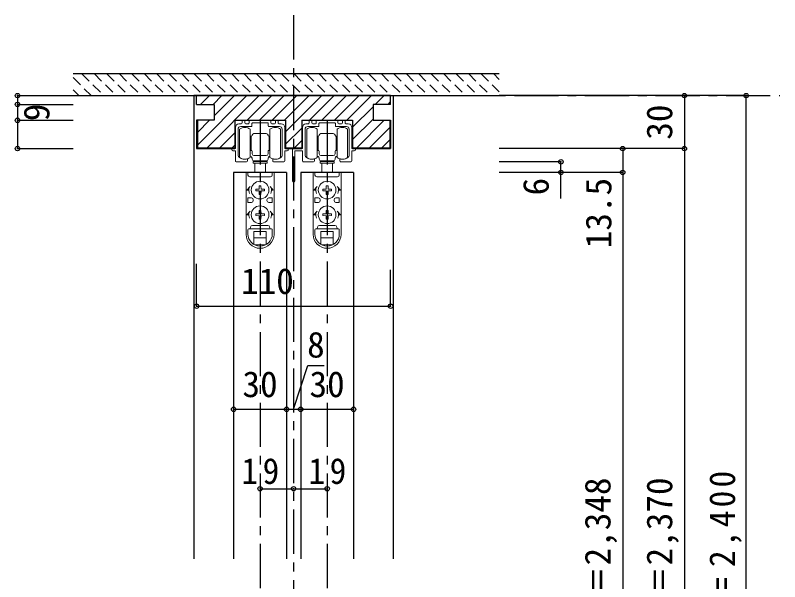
# Model space of a CAD drawing. Units: millimetres, scale not verified. Extents: x -973 to 977, y -718 to 696.
# Drawn here: x -706.7 to -273.5, y -323.4 to -2.5 of the extents above; entities that cross this region are included whole.
import ezdxf
from ezdxf.enums import TextEntityAlignment as Align

# ---------------------------------------------------------------- set-up
doc = ezdxf.new("R2010")
doc.units = ezdxf.units.MM
doc.header["$LTSCALE"] = 5
doc.header["$PDMODE"] = 32
doc.header["$PDSIZE"] = 2.5
doc.linetypes.add('CHAIN1', pattern=[8, 5, -1, 1, -1])
doc.linetypes.add('DASHED1', pattern=[1.8, 1.2, -0.6])
for name, color, linetype in [('0-1_通り芯', 4, 'CHAIN1'), ('0-3_仕上げ', 2, 'Continuous'), ('0-4_枠', 3, 'Continuous'), ('0-6_扉', 6, 'Continuous'), ('0-B_寸法', 7, 'Continuous'), ('0-C_ハッチ', 4, 'Continuous')]:
    doc.layers.add(name, color=color, linetype=linetype)
doc.layers.add('0-7_金物', color=7, linetype='Continuous', lineweight=18)
doc.styles.add('ＭＳ ゴシック', font='')
doc.styles.get('ＭＳ ゴシック').set_extended_font_data('MS Gothic')

# ---------------------------------------------------------------- blocks, each defined once
blk = doc.blocks.new('戸車(上吊)')
at = {"layer": '0-7_金物'}
for p, q in [((-11.601, 12.792), (-11.601, 28.792)), ((-5.601, 28.792), (-5.601, 20.792)), ((-3.501, 26.292), (-0.001, 26.292)), ((3.499, 26.292), (-0.001, 26.292)), ((5.599, 28.792), (5.599, 20.792)), ((11.599, 12.792), (11.599, 28.792)), ((-5.601, 24.792), (-5.301, 24.792)), ((-5.601, 23.292), (-5.101, 23.292)), ((-5.101, 24.592), (-5.301, 24.792)), ((-5.301, 23.292), (-5.101, 23.492)), ((-5.101, 24.792), (-5.101, 20.792)), ((-5.001, 24.792), (-5.101, 24.792)), ((4.999, 24.792), (5.099, 24.792)), ((5.099, 24.792), (5.099, 20.792)), ((5.099, 24.592), (5.299, 24.792)), ((5.299, 23.292), (5.099, 23.492)), ((5.599, 23.292), (5.099, 23.292)), ((5.599, 24.792), (5.299, 24.792)), ((-5.601, 20.792), (-5.601, 12.792)), ((-5.601, 18.292), (-5.101, 18.292)), ((-5.101, 18.092), (-5.301, 18.292)), ((-5.101, 16.792), (-5.101, 20.792)), ((5.099, 16.792), (5.099, 20.792)), ((5.099, 18.092), (5.299, 18.292)), ((5.599, 18.292), (5.099, 18.292)), ((5.599, 20.792), (5.599, 12.792)), ((-5.601, 16.792), (-5.301, 16.792)), ((-5.101, 16.992), (-5.301, 16.792)), ((-5.001, 16.792), (-5.101, 16.792)), ((-4.501, 14.792), (-4.501, 16.292)), ((-3.501, 13.792), (-0.001, 13.792)), ((3.499, 13.792), (-0.001, 13.792)), ((4.499, 14.792), (4.499, 16.292)), ((4.999, 16.792), (5.099, 16.792)), ((5.099, 16.992), (5.299, 16.792)), ((5.599, 16.792), (5.299, 16.792)), ((-4.001, 10.492), (-4.001, 9.492)), ((3.999, 10.492), (-4.001, 10.492)), ((-4.001, 9.492), (3.999, 9.492)), ((-0.001, 10.792), (-3.501, 10.792)), ((-3.001, 10.792), (-3.001, 10.492)), ((-3.001, 4.292), (-3.001, 9.492)), ((-0.001, 10.792), (3.499, 10.792)), ((2.999, 10.792), (2.999, 10.492)), ((2.999, 9.492), (2.999, 4.292)), ((3.999, 10.492), (3.999, 9.492)), ((-7.9, 4.292), (-7.9, -30.608)), ((-7.857, 4.292), (7.943, 4.292)), ((-6.9, 4.292), (-6.9, 2.792)), ((-5.9, 1.792), (5.9, 1.792)), ((6.9, 4.292), (6.9, 2.792)), ((7.9, 4.292), (7.9, -30.608)), ((-5.657, -3.708), (-7.5, -5.708)), ((-0.52, -5.188), (-0.486, -3.258)), ((0.486, -3.258), (-0.486, -3.258)), ((0.52, -5.188), (0.486, -3.258)), ((5.657, -3.708), (7.5, -5.708)), ((-6.4, -5.708), (-7.5, -5.708)), ((-0.52, -5.188), (-2.45, -5.222)), ((-2.45, -5.222), (-2.45, -6.194)), ((-0.52, -6.227), (-2.45, -6.194)), ((-0.52, -6.227), (-0.486, -8.158)), ((-0.486, -8.158), (0.486, -8.158)), ((0.52, -6.227), (0.486, -8.158)), ((0.52, -5.188), (2.45, -5.222)), ((0.52, -6.227), (2.45, -6.194)), ((2.45, -6.194), (2.45, -5.222)), ((6.4, -5.708), (7.5, -5.708)), ((-6.9, -10.208), (-6.9, -12.708)), ((-4.9, -10.208), (-6.9, -10.208)), ((-4.9, -12.708), (-6.9, -12.708)), ((-3.9, -11.208), (-3.9, -11.708)), ((3.9, -11.208), (3.9, -11.708)), ((4.9, -10.208), (6.9, -10.208)), ((4.9, -12.708), (6.9, -12.708)), ((6.9, -10.208), (6.9, -12.708)), ((-0.52, -19.188), (-0.486, -17.258)), ((0.486, -17.258), (-0.486, -17.258)), ((0.52, -19.188), (0.486, -17.258)), ((-5.657, -17.708), (-7.5, -19.708)), ((-6.4, -19.708), (-7.5, -19.708)), ((-0.52, -19.188), (-2.45, -19.222)), ((-2.45, -19.222), (-2.45, -20.194)), ((-0.52, -20.227), (-2.45, -20.194)), ((-0.52, -20.227), (-0.486, -22.158)), ((0.52, -20.227), (0.486, -22.158)), ((0.52, -19.188), (2.45, -19.222)), ((0.52, -20.227), (2.45, -20.194)), ((2.45, -20.194), (2.45, -19.222)), ((5.657, -17.708), (7.5, -19.708)), ((6.4, -19.708), (7.5, -19.708)), ((-4.4, -25.708), (4.4, -25.708)), ((-0.486, -22.158), (0.486, -22.158)), ((-6.9, -30.608), (-6.9, -28.208)), ((-6.4, -27.708), (6.4, -27.708)), ((-3.5, -29.208), (3.5, -29.208)), ((-3.5, -36.554), (-3.5, -29.208)), ((3.5, -36.554), (3.5, -29.208)), ((6.9, -30.608), (6.9, -28.208)), ((-3.5, -32.708), (3.5, -32.708)), ((-3.028, -36.808), (3.028, -36.808))]:
    blk.add_line(p, q, dxfattribs=at)
for centre in [(0, -5.708), (0, -19.708)]:
    blk.add_circle(centre, 5, dxfattribs=at)
for centre, radius, start, end in [((-8.601, 24.792), 5, 53.1301, 126.8699), ((-3.501, 25.292), 1, 90, 180), ((3.499, 25.292), 1, 0, 90), ((8.599, 24.792), 5, 53.1301, 126.8699), ((-5.001, 25.292), 0.5, 270, 0), ((4.999, 25.292), 0.5, 180, 270), ((-6.501, 11.792), 2, 0, 63.25632), ((-5.001, 16.292), 0.5, 0, 90), ((-3.501, 14.792), 1, 180, 270), ((3.499, 14.792), 1, 270, 0), ((4.999, 16.292), 0.5, 90, 180), ((6.499, 11.792), 2, 116.74368, 180), ((-8.601, 16.792), 5, 233.1301, 306.8699), ((-3.501, 11.792), 1, 180, 270), ((3.499, 11.792), 1, 270, 0), ((8.599, 16.792), 5, 233.1301, 306.8699), ((-5.9, 2.792), 1, 180, 270), ((5.9, 2.792), 1, 270, 0), ((0, -5.708), 6.4, 167.82427, 198.20996), ((0, -5.708), 6.4, 341.79004, 12.17573), ((-4.9, -11.208), 1, 0, 90), ((-4.9, -11.708), 1, 270, 0), ((4.9, -11.208), 1, 90, 180), ((4.9, -11.708), 1, 180, 270), ((0, -19.708), 6.4, 167.82427, 198.20996), ((0, -19.708), 6.4, 341.79004, 12.17573), ((-4.4, -26.708), 1, 90, 180), ((4.4, -26.708), 1, 0, 90), ((-6.4, -28.208), 0.5, 90, 180), ((-6.4, -26.708), 1, 270, 0), ((6.4, -26.708), 1, 180, 270), ((6.4, -28.208), 0.5, 0, 90), ((0, -30.808), 7.9, 180, 0), ((0, -30.608), 6.9, 180, 0)]:
    blk.add_arc(centre, radius, start, end, dxfattribs=at)
blk = doc.blocks.new('レール金具(全般)')
at = {"layer": '0-7_金物'}
for p, q in [((-9.15, 8.888), (-9.65, 8.888)), ((5.65, 8.888), (-5.65, 8.888)), ((9.65, 8.888), (9.15, 8.888)), ((-10.65, 6.888), (-12, 6.888)), ((-11, 5.388), (-4.95, 5.388)), ((-10.15, 8.388), (-10.15, 7.388)), ((-8.65, 7.388), (-8.65, 8.388)), ((-6.65, 6.888), (-8.15, 6.888)), ((-6.15, 8.388), (-6.15, 7.388)), ((-4.65, 5.688), (-4.65, 7.088)), ((4.65, 7.088), (4.65, 5.688)), ((4.95, 5.388), (11, 5.388)), ((6.15, 7.388), (6.15, 8.388)), ((8.15, 6.888), (6.65, 6.888)), ((8.65, 8.388), (8.65, 7.388)), ((10.15, 7.388), (10.15, 8.388)), ((12, 6.888), (10.65, 6.888)), ((-12.5, -10.898), (-12.5, 3.888)), ((12.5, 3.888), (12.5, -10.898)), ((-13.5, -14.612), (-7.65, -14.612)), ((-7.15, -14.112), (-7.15, -13.224)), ((7.15, -13.224), (7.15, -14.112)), ((7.65, -14.612), (13.5, -14.612))]:
    blk.add_line(p, q, dxfattribs=at)
for points in [[(-14, 4.888), (-14, -7.112), (-15.4, -7.112)], [(-4.35, 7.388), (-0.3, 7.388), (0, 7.688), (0.3, 7.388), (4.35, 7.388)], [(15.4, -7.112), (14, -7.112), (14, 4.888)], [(-15.4, -8.312), (-14, -8.312), (-14, -14.112)], [(14, -14.112), (14, -8.312), (15.4, -8.312)]]:
    blk.add_lwpolyline(points, dxfattribs=at)
for centre, radius, start, end in [((-9.65, 8.388), 0.5, 90, 180), ((-9.15, 8.388), 0.5, 0, 90), ((-5.65, 8.388), 0.5, 90, 180), ((5.65, 8.388), 0.5, 360, 90), ((9.15, 8.388), 0.5, 90, 180), ((9.65, 8.388), 0.5, 360, 90), ((-12, 4.888), 2, 90, 180), ((-11, 3.888), 1.5, 90, 180), ((-10.65, 7.388), 0.5, 270, 0), ((-8.15, 7.388), 0.5, 180, 270), ((-6.65, 7.388), 0.5, 270, 0), ((-4.95, 5.688), 0.3, 270, 360), ((-4.35, 7.088), 0.3, 90, 180), ((4.35, 7.088), 0.3, 360, 90), ((4.95, 5.688), 0.3, 180, 270), ((6.65, 7.388), 0.5, 180, 270), ((8.15, 7.388), 0.5, 270, 360), ((10.65, 7.388), 0.5, 180, 270), ((11, 3.888), 1.5, 0, 90), ((12, 4.888), 2, 0, 90), ((-15.4, -7.712), 0.6, 90, 270), ((15.4, -7.712), 0.6, 270, 90), ((-12.2, -10.898), 0.3, 180, 192.08406), ((-10.538, -10.542), 2, 192.08406, 228.89829), ((-8.771, -8.112), 5, 231.94944, 269.54933), ((-8.85, -8.112), 5, 270.45826, 285.31651), ((-7.45, -13.224), 0.3, 360, 105.31651), ((7.45, -13.224), 0.3, 74.68349, 180), ((8.85, -8.112), 5, 254.68349, 269.54174), ((8.771, -8.112), 5, 270.45067, 308.05056), ((10.538, -10.542), 2, 311.10171, 347.91594), ((12.2, -10.898), 0.3, 347.91594, 0), ((-13.5, -14.112), 0.5, 180, 270), ((-7.65, -14.112), 0.5, 270, 0), ((7.65, -14.112), 0.5, 180, 270), ((13.5, -14.112), 0.5, 270, 0)]:
    blk.add_arc(centre, radius, start, end, dxfattribs=at)
blk = doc.blocks.new('レール金物(幕板付)')
at = {"layer": '0-7_金物'}
for p, q in [((-11.242, 8.347), (-11.242, 9.347)), ((-10.742, 9.847), (-10.242, 9.847)), ((-9.742, 9.347), (-9.742, 8.347)), ((-7.242, 8.347), (-7.242, 9.347)), ((-6.742, 9.847), (4.558, 9.847)), ((5.058, 9.347), (5.058, 8.347)), ((7.558, 8.347), (7.558, 9.347)), ((8.058, 9.847), (8.558, 9.847)), ((9.058, 9.347), (9.058, 8.347)), ((-13.592, 4.847), (-13.592, -9.939)), ((-13.092, 7.847), (-11.742, 7.847)), ((-6.042, 6.347), (-12.092, 6.347)), ((-9.242, 7.847), (-7.742, 7.847)), ((-5.742, 8.047), (-5.742, 6.647)), ((3.558, 6.647), (3.558, 8.047)), ((9.908, 6.347), (3.858, 6.347)), ((5.558, 7.847), (7.058, 7.847)), ((9.558, 7.847), (10.908, 7.847)), ((11.408, -9.939), (11.408, 4.847)), ((17.308, -24.553), (17.308, -7.553)), ((18.508, -6.353), (18.508, -24.553)), ((-8.242, -12.265), (-8.242, -13.153)), ((6.058, -13.153), (6.058, -12.265)), ((6.437, -11.975), (7.679, -12.153)), ((-8.742, -13.653), (-14.592, -13.653)), ((12.408, -13.653), (6.558, -13.653))]:
    blk.add_line(p, q, dxfattribs=at)
for points in [[(-16.492, -6.153), (-15.092, -6.153), (-15.092, 5.847)], [(3.258, 8.347), (-0.792, 8.347), (-1.092, 8.647), (-1.392, 8.347), (-5.442, 8.347)], [(12.908, 5.847), (12.908, -6.153), (18.308, -6.153)], [(-15.092, -13.153), (-15.092, -7.353), (-16.492, -7.353)], [(17.108, -7.353), (12.908, -7.353), (12.908, -13.153)]]:
    blk.add_lwpolyline(points, dxfattribs=at)
for centre, radius, start, end in [((-10.742, 9.347), 0.5, 90, 180), ((-10.242, 9.347), 0.5, 0, 90), ((-6.742, 9.347), 0.5, 90, 180), ((4.558, 9.347), 0.5, 360, 90), ((8.058, 9.347), 0.5, 90, 180), ((8.558, 9.347), 0.5, 360, 90), ((-13.092, 5.847), 2, 90, 180), ((-12.092, 4.847), 1.5, 90, 180), ((-11.742, 8.347), 0.5, 270, 0), ((-9.242, 8.347), 0.5, 180, 270), ((-7.742, 8.347), 0.5, 270, 0), ((-6.042, 6.647), 0.3, 270, 360), ((-5.442, 8.047), 0.3, 90, 180), ((3.258, 8.047), 0.3, 360, 90), ((3.858, 6.647), 0.3, 180, 270), ((5.558, 8.347), 0.5, 180, 270), ((7.058, 8.347), 0.5, 270, 360), ((9.558, 8.347), 0.5, 180, 270), ((9.908, 4.847), 1.5, 0, 90), ((10.908, 5.847), 2, 0, 90), ((-16.492, -6.753), 0.6, 90, 270), ((17.108, -7.553), 0.2, 360, 90), ((18.308, -6.353), 0.2, 0, 90), ((-13.292, -9.939), 0.3, 180, 192.08406), ((-11.63, -9.583), 2, 192.08406, 228.89829), ((-9.863, -7.153), 5, 231.94944, 270), ((-9.95, -7.112), 5.042, 270.99736, 285.28454), ((-8.542, -12.265), 0.3, 360, 105.31651), ((6.358, -12.265), 0.3, 74.68349, 180), ((7.679, -7.153), 5, 270, 308.05056), ((9.446, -9.583), 2, 311.10171, 347.91594), ((11.108, -9.939), 0.3, 347.91594, 0), ((-14.592, -13.153), 0.5, 180, 270), ((-8.742, -13.153), 0.5, 270, 0), ((6.558, -13.153), 0.5, 180, 270), ((12.408, -13.153), 0.5, 270, 360), ((17.908, -24.553), 0.6, 180, 0)]:
    blk.add_arc(centre, radius, start, end, dxfattribs=at)

msp = doc.modelspace()

# ---------------------------------------------------------------- linework, layer by layer
at = {"layer": '0-1_通り芯'}
for p, q in [((-548.996, -2.5), (-548.996, -591.579)), ((-703.861, -48), (-273.496, -48)), ((-567.996, -62), (-567.996, -555.5)), ((-529.996, -62), (-529.996, -555.5))]:
    msp.add_line(p, q, dxfattribs=at)
at = {"layer": '0-3_仕上げ'}
for p, q in [((-673.996, -35.5), (-432.496, -35.5)), ((-673.996, -48), (-432.496, -48))]:
    msp.add_line(p, q, dxfattribs=at)
at = {"layer": '0-4_枠', "color": 4}
for p, q in [((-603.996, -48), (-605.496, -48)), ((-605.496, -48), (-605.496, -310.356)), ((-493.996, -48), (-492.496, -48)), ((-492.496, -48), (-492.496, -310.356))]:
    msp.add_line(p, q, dxfattribs=at)
at = {"layer": '0-4_枠'}
for p, q in [((-603.996, -53), (-603.996, -48)), ((-493.996, -48), (-603.996, -48)), ((-493.996, -53), (-493.996, -48)), ((-603.996, -53), (-593.996, -53)), ((-593.996, -53), (-593.996, -62)), ((-503.996, -53), (-503.996, -62)), ((-493.996, -53), (-503.996, -53)), ((-603.996, -62), (-603.996, -78)), ((-593.996, -62), (-603.996, -62)), ((-603.496, -62), (-603.496, -77.5)), ((-582.396, -62), (-553.596, -62)), ((-582.396, -62), (-582.396, -78)), ((-553.596, -62), (-553.596, -78)), ((-544.396, -62), (-515.596, -62)), ((-544.396, -62), (-544.396, -78)), ((-515.596, -62), (-515.596, -78)), ((-503.996, -62), (-493.996, -62)), ((-494.496, -62), (-494.496, -77.5)), ((-493.996, -62), (-493.996, -78)), ((-603.496, -77.5), (-582.396, -77.5)), ((-553.596, -77.5), (-544.396, -77.5)), ((-515.596, -77.5), (-494.496, -77.5)), ((-603.996, -78), (-582.396, -78)), ((-553.596, -78), (-544.396, -78)), ((-515.596, -78), (-493.996, -78))]:
    msp.add_line(p, q, dxfattribs=at)
at = {"layer": '0-6_扉'}
for p, q in [((-552.996, -91.5), (-582.996, -91.5)), ((-582.996, -91.5), (-582.996, -310.356)), ((-552.996, -91.5), (-552.996, -310.356)), ((-514.996, -91.5), (-544.996, -91.5)), ((-544.996, -91.5), (-544.996, -310.356)), ((-514.996, -91.5), (-514.996, -310.356))]:
    msp.add_line(p, q, dxfattribs=at)
at = {"layer": '0-B_寸法', "color": 4}
for p, q in [((-705.496, -48), (-673.996, -48)), ((-705.496, -48), (-705.496, -53)), ((-292.496, -48), (-432.496, -48)), ((-327.496, -48), (-327.496, -555.5)), ((-292.496, -567.5), (-292.496, -48)), ((-705.496, -53), (-673.996, -53)), ((-705.496, -53), (-705.496, -62)), ((-705.496, -62), (-673.996, -62)), ((-705.496, -62), (-705.496, -78)), ((-705.496, -78), (-673.996, -78)), ((-327.496, -78), (-432.496, -78)), ((-362.496, -78), (-362.496, -555.5)), ((-397.496, -85.5), (-432.496, -85.5)), ((-397.496, -106.237), (-397.496, -85.5)), ((-362.496, -91.5), (-432.496, -91.5)), ((-603.996, -167.304), (-603.996, -143.246)), ((-493.996, -167.304), (-493.996, -146.746)), ((-603.996, -167.304), (-493.996, -167.304)), ((-582.996, -225.71), (-514.996, -225.71)), ((-567.996, -270.71), (-548.996, -270.71)), ((-548.996, -270.71), (-529.996, -270.71))]:
    msp.add_line(p, q, dxfattribs=at)
msp.add_lwpolyline([(-548.996, -225.71), (-540.946, -200.815), (-531.742, -200.815)], dxfattribs=at)
at = {"layer": '0-B_寸法'}
for p in [(-705.496, -48), (-327.496, -48), (-292.496, -48), (-705.496, -53), (-705.496, -62), (-705.496, -78), (-362.496, -78), (-327.496, -78), (-397.496, -85.5), (-397.496, -91.5), (-362.496, -91.5), (-603.996, -167.304), (-493.996, -167.304), (-582.996, -225.71), (-552.996, -225.71), (-544.996, -225.71), (-514.996, -225.71), (-567.996, -270.71), (-548.996, -270.71), (-529.996, -270.71)]:
    msp.add_point(p, dxfattribs=at)
at = {"layer": '0-C_ハッチ', "linetype": 'DASHED1'}
for p, q in [((-673.996, -37.718), (-663.713, -48)), ((-669.142, -35.5), (-656.642, -48)), ((-662.071, -35.5), (-649.571, -48)), ((-655, -35.5), (-642.5, -48)), ((-647.929, -35.5), (-635.429, -48)), ((-640.858, -35.5), (-628.358, -48)), ((-633.787, -35.5), (-621.287, -48)), ((-626.716, -35.5), (-614.216, -48)), ((-619.645, -35.5), (-607.145, -48)), ((-612.574, -35.5), (-600.074, -48)), ((-605.503, -35.5), (-593.003, -48)), ((-598.432, -35.5), (-585.932, -48)), ((-591.361, -35.5), (-578.861, -48)), ((-584.29, -35.5), (-571.79, -48)), ((-577.218, -35.5), (-564.718, -48)), ((-570.147, -35.5), (-557.647, -48)), ((-563.076, -35.5), (-550.576, -48)), ((-556.005, -35.5), (-543.505, -48)), ((-548.934, -35.5), (-536.434, -48)), ((-541.863, -35.5), (-529.363, -48)), ((-534.792, -35.5), (-522.292, -48)), ((-527.721, -35.5), (-515.221, -48)), ((-520.65, -35.5), (-508.15, -48)), ((-513.579, -35.5), (-501.079, -48)), ((-506.508, -35.5), (-494.008, -48)), ((-499.437, -35.5), (-486.937, -48)), ((-492.366, -35.5), (-479.866, -48)), ((-485.295, -35.5), (-472.795, -48)), ((-478.224, -35.5), (-465.724, -48)), ((-471.152, -35.5), (-458.652, -48)), ((-464.081, -35.5), (-451.581, -48)), ((-457.01, -35.5), (-444.51, -48)), ((-449.939, -35.5), (-437.439, -48)), ((-442.868, -35.5), (-432.496, -45.873)), ((-435.797, -35.5), (-432.496, -38.802)), ((-673.996, -44.789), (-670.784, -48))]:
    msp.add_line(p, q, dxfattribs=at)
at = {"layer": '0-C_ハッチ'}
for p, q in [((-603.496, -75.987), (-575.509, -48)), ((-601.722, -53), (-596.722, -48)), ((-597.938, -77.5), (-568.438, -48)), ((-594.651, -53), (-589.651, -48)), ((-593.996, -59.416), (-582.58, -48)), ((-575.367, -62), (-561.367, -48)), ((-568.296, -62), (-554.296, -48)), ((-561.224, -62), (-547.224, -48)), ((-554.153, -62), (-540.153, -48)), ((-553.596, -68.513), (-533.082, -48)), ((-540.011, -62), (-526.011, -48)), ((-532.94, -62), (-518.94, -48)), ((-525.869, -62), (-511.869, -48)), ((-518.798, -62), (-504.798, -48)), ((-502.727, -53), (-497.727, -48)), ((-495.656, -53), (-493.996, -51.34)), ((-493.996, -48.203), (-494.198, -48)), ((-515.596, -65.869), (-503.996, -54.269)), ((-603.496, -68.916), (-596.58, -62)), ((-515.596, -72.94), (-503.996, -61.34)), ((-513.085, -77.5), (-497.585, -62)), ((-590.867, -77.5), (-582.396, -69.029)), ((-553.596, -75.584), (-544.396, -66.384)), ((-506.014, -77.5), (-494.496, -65.982)), ((-548.44, -77.5), (-544.396, -73.455)), ((-498.943, -77.5), (-494.496, -73.053)), ((-583.796, -77.5), (-582.396, -76.1))]:
    msp.add_line(p, q, dxfattribs=at)

# ---------------------------------------------------------------- block references
at = {"layer": '0-7_金物'}
for name, p in [('レール金具(全般)', (-567.996, -70.888)), ('戸車(上吊)', (-567.995, -95.792)), ('戸車(上吊)', (-529.995, -95.792))]:
    msp.add_blockref(name, p, dxfattribs=at)
at = {"layer": '0-7_金物', "xscale": -1}
msp.add_blockref('レール金物(幕板付)', (-531.087, -71.847), dxfattribs=at)

# ---------------------------------------------------------------- texts
at = {"layer": '0-B_寸法', "style": 'ＭＳ ゴシック'}
for s, p in [('9', (-682.996, -62.5)), ('30', (-329.996, -73)), ('6', (-399.996, -104.537)), ('13.5', (-364.496, -134.5)), ('ＤＨ＝2,348', (-364.996, -374.167)), ('枠内＝2,370', (-329.996, -374.167))]:
    msp.add_text(s, height=14.66, rotation=90, dxfattribs=at).set_placement(p, align=Align.BOTTOM_LEFT)
for s, p in [('110', (-578.811, -164.804)), ('8', (-541.344, -200.815)), ('30', (-577.996, -223.21)), ('30', (-539.996, -223.21))]:
    msp.add_text(s, height=14.66, dxfattribs=at).set_placement(p, align=Align.BOTTOM_LEFT)
at = {"layer": '0-B_寸法', "char_height": 14.66, "attachment_point": 7, "style": 'ＭＳ ゴシック'}
for insert in [(-578.621, -268.21), (-540.621, -268.21)]:
    msp.add_mtext('\\T1.27;\\W0.95;19', dxfattribs=dict(at, insert=insert))
at = {"layer": '0-B_寸法', "insert": (-294.996, -382.917), "char_height": 14.66, "attachment_point": 7, "rotation": 90, "style": 'ＭＳ ゴシック'}
msp.add_mtext('\\T1.19;\\W0.95;枠外＝2,400', dxfattribs=at)

doc.saveas('drawing.dxf')
